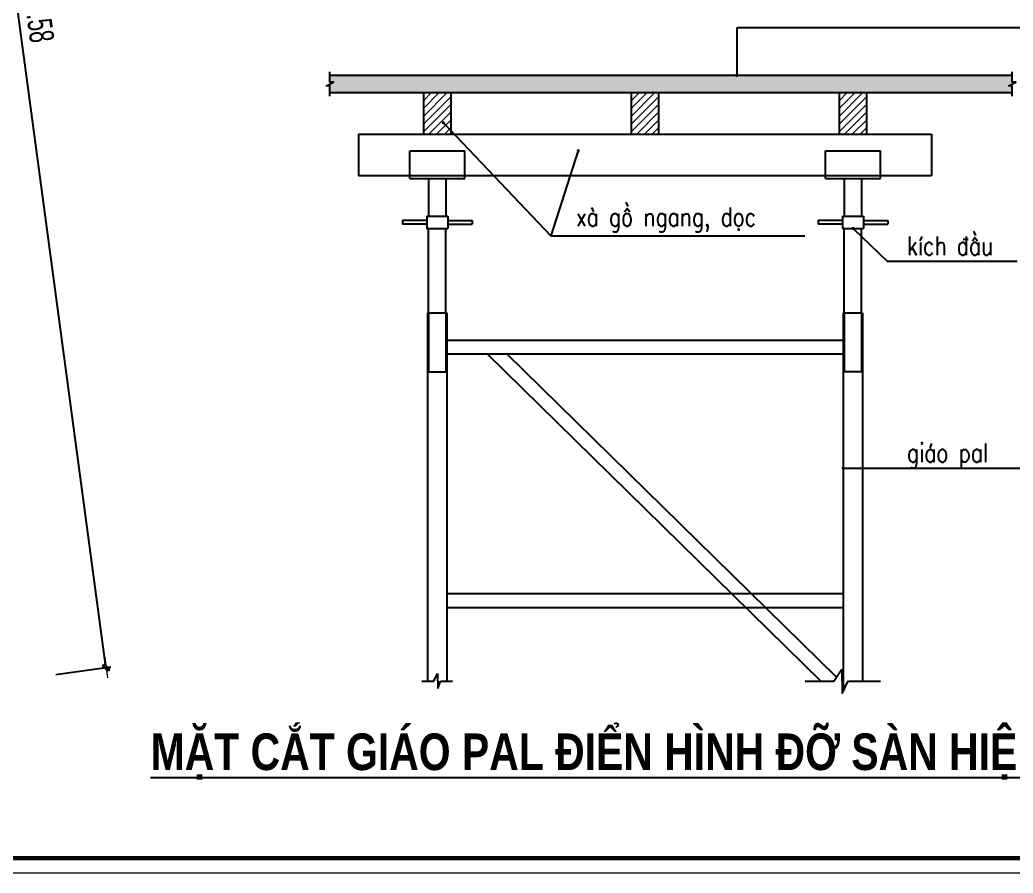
# Model space of a CAD drawing. Header units: millimetres. Extents: x 480521 to 6014615, y -961280 to 187869.
# Drawn here: x 742693 to 750710, y 152229 to 159119 of the extents above; entities that cross this region are included whole.
import ezdxf
from ezdxf.enums import TextEntityAlignment as Align

# ---------------------------------------------------------------- set-up
doc = ezdxf.new("R2010")
doc.units = ezdxf.units.MM
doc.header["$LTSCALE"] = 600
doc.header["$MEASUREMENT"] = 0
doc.layers.get('0').update_dxf_attribs({"lineweight": 0})
doc.layers.get('Defpoints').update_dxf_attribs({"lineweight": 0})
for name, color, linetype in [('01', 8, 'Continuous'), ('Border', 3, 'Continuous'), ('CHU', 1, 'Continuous'), ('TEXT', 30, 'Continuous')]:
    doc.layers.add(name, color=color, linetype=linetype)
for name, color, linetype, lineweight in [('dim', 144, 'Continuous', 13), ('Hatch', 250, 'Continuous', 0), ('Khungten_LCDI', 7, 'Continuous', 25), ('LC Dim', 8, 'Continuous', 18), ('LC Net thay', 7, 'Continuous', 25), ('LC Text1', 3, 'Continuous', 20), ('LC Text2', 7, 'Continuous', 25)]:
    doc.layers.add(name, color=color, linetype=linetype, lineweight=lineweight)
doc.styles.add('HOATBIF', font='hoatbif.shx', dxfattribs={"width": 0.65})
doc.styles.add('Khungten', font='VHAVAN.TTF', dxfattribs={"width": 0.9, "height": 5000})
doc.styles.add('LC 1', font='VHAVANB.TTF')
doc.styles.add('LC 3', font='vnsimli.shx', dxfattribs={"width": 0.75})
doc.styles.add('LC3', font='VHARIALB.TTF', dxfattribs={"width": 0.8})
doc.styles.add('Title', font='VHBLACK.TTF')
doc.dimstyles.new('1-100 (1-60)', dxfattribs={"dimscale": 79, "dimtxt": 2.5, "dimasz": 0.35, "dimexe": 0.5, "dimexo": 0, "dimgap": 0.8, "dimtad": 1, "dimdec": 0, "dimzin": 0, "dimdsep": 46, "dimtxsty": 'HOATBIF', "dimblk1": 'DOT', "dimblk2": 'DOT', "dimsah": 1, "dimcen": -1, "dimdle": 1, "dimclrd": 256, "dimclre": 256, "dimclrt": 4, "dimadec": 3, "dimazin": 2, "dimtfac": 0.333333, "dimtdec": 0, "dimtix": 1, "dimtmove": 2, "dimatfit": 3, "dimldrblk": 'DOT', "dimfxl": 1, "dimtvp": 0.833333, "dimtolj": 1, "dimtzin": 0, "dimarcsym": 0})
doc.dimstyles.new('1-70', dxfattribs={"dimscale": 70, "dimtxt": 2.5, "dimasz": 0.35, "dimexe": 0.5, "dimexo": 0, "dimgap": 0.8, "dimtad": 1, "dimdec": 0, "dimzin": 0, "dimdsep": 46, "dimtxsty": 'HOATBIF', "dimblk1": 'DOT', "dimblk2": 'DOT', "dimsah": 1, "dimcen": -1, "dimdle": 1, "dimclrd": 256, "dimclre": 256, "dimclrt": 4, "dimadec": 3, "dimazin": 2, "dimtfac": 0.333333, "dimtdec": 0, "dimtix": 1, "dimtmove": 2, "dimatfit": 3, "dimldrblk": 'DOT', "dimfxl": 1, "dimtvp": 0.833333, "dimtolj": 1, "dimtzin": 0, "dimarcsym": 0})

# ---------------------------------------------------------------- blocks, each defined once
blk = doc.blocks.new('lcdi fix')
at = {"layer": 'Defpoints', "lineweight": 0}
blk.add_lwpolyline([(-1200, -14850), (-1200, 14850), (40800, 14850), (40800, -14850)], close=True, dxfattribs=at)
at = {"layer": 'Khungten_LCDI', "color": 5, "lineweight": 60}
blk.add_lwpolyline([(0, -14650), (0, 14650), (40600, 14650), (40600, -14650)], close=True, dxfattribs=at)
at = {"color": 7, "style": 'Khungten', "width": 0.8}
for tag, p in [('REVISION', (39499, -10746)), ('NGAYHT', (39546, -11609))]:
    blk.add_attdef(tag, text='', height=200, dxfattribs=at).set_placement(p, align=Align.CENTER)
at = {"layer": 'LC Text1', "color": 3, "style": 'LC 1', "width": 1.834006}
for tag, p, p2 in [('TENBANVE1', (36913, -8886), (40339, -8886)), ('TENBANVE2', (36913, -9562), (40339, -9562))]:
    blk.add_attdef(tag, text='', height=250, dxfattribs=at).set_placement(p, p2, align=Align.FIT)
at = {"layer": 'LC Text1', "style": 'Title', "width": 0.7}
blk.add_attdef('SOBANVE', text='', height=250, dxfattribs=at).set_placement((39562, -13896), align=Align.CENTER)
blk = doc.blocks.new('DOT')
at = {"layer": 'dim'}
for p, q in [((-3, 0), (3, 0)), ((-1, -1), (1, 1))]:
    blk.add_line(p, q, dxfattribs=at)
blk.add_lwpolyline([(0.5, 1), (-1, -0.5), (-0.5, -1), (1, 0.5)], close=True, dxfattribs=at)
blk = doc.blocks.new('TIEUDE1')
at = {"layer": 'LC Text2', "color": 7, "style": 'LC 1'}
blk.add_attdef('TIªU§Ò', text='', height=5, dxfattribs=at).set_placement((0, 0), align=Align.BOTTOM_CENTER)
blk.add_attdef('TL', text='', height=3, dxfattribs=at).set_placement((0, -2), align=Align.TOP_CENTER)
blk = doc.blocks.new('*D36')
at = {"layer": 'Defpoints', "color": 0, "transparency": 16777216}
for p in [(741980.7, 164370.6), (741575.4, 164316.2), (742983.8, 153834.3)]:
    blk.add_point(p, dxfattribs=at)
at = {"layer": 'LC Dim', "lineweight": -2, "transparency": 16777216}
for p, q in [((741575.4, 164316.2), (742019.8, 164375.9)), ((743385.4, 153916.2), (741984.3, 164343.2)), ((742983.8, 153834.3), (743428.3, 153894))]:
    blk.add_line(p, q, dxfattribs=at)
at = {"layer": 'LC Dim', "lineweight": -2, "transparency": 16777216, "xscale": 27.65, "yscale": 27.65, "zscale": 27.65}
for p, rotation in [((741980.7, 164370.6), 97.65300308051432), ((743389.1, 153888.8), 277.6530030805143)]:
    blk.add_blockref('DOT', p, dxfattribs=dict(at, rotation=rotation))
at = {"layer": 'LC Dim', "color": 4, "transparency": 16777216, "insert": (742845.4, 159151.3), "char_height": 197.5, "attachment_point": 5, "rotation": 277.653, "style": 'HOATBIF'}
blk.add_mtext('\\A1;10.58', dxfattribs=at)
blk = doc.blocks.new('_Dot')
at = {"color": 0, "linetype": 'ByBlock', "lineweight": -2}
blk.add_line((-0.5, 0), (-1, 0), dxfattribs=at)
at = {"color": 0, "linetype": 'ByBlock', "const_width": 0.5}
blk.add_lwpolyline([(-0.25, 0, 1), (0.25, 0, 1)], format="xyb", close=True, dxfattribs=at)

msp = doc.modelspace()

# ---------------------------------------------------------------- hatches: boundary and pattern name
at = {"layer": 'Hatch'}
h = msp.add_hatch(dxfattribs=at)
h.set_pattern_fill('BTCT', color=256, scale=25, style=0)
h.set_pattern_definition([(50, (-40469.8, -6006.78), (179.315046, -15.688034), [18.75, -206.25]), (355, (-40469.8, -6006.78), (-34.687833, 188.048033), [15, -165]), (100.4514, (-40454.86, -6008.09), (144.627345, 172.359886), [15.935047, -175.28553]), (46.1842, (-40469.8, -5956.78), (266.81026, -41.379754), [28.125, -309.375]), (96.6356, (-40447.57, -5960.23), (233.66568, 243.52947), [23.90257, -262.92825]), (351.1842, (-40469.8, -5956.78), (233.66549, 243.52965), [22.5, -247.5]), (21, (-40444.8, -5969.28), (149.226763, -100.654723), [18.75, -206.25]), (326, (-40444.8, -5969.28), (60.828833, 181.28751), [15, -165]), (71.4514, (-40432.37, -5977.67), (210.055657, 80.632624), [15.935047, -175.28553]), (37.5, (-40469.804, -6006.78), (3.039964, 83.2234635), [0, -163, 0, -167.5, 0, -165.625]), (7.5, (-40469.8, -6006.78), (65.767384, 98.602928), [0, -95.5, 0, -159.25, 0, -63.125]), (327.5, (-40525.554, -6006.78), (133.455609, -5.638718), [0, -62.5, 0, -195, 0, -258.75]), (317.5, (-40550.55, -6006.78), (145.796542, 25.026246), [0, -81.25, 0, -129.5, 0, -183.75]), (45, (-40469.8, -6006.78), (-66.291261, 66.291261), []), (45, (-40425.61, -6006.78), (-66.291261, 66.291261), [])])
h.paths.add_polyline_path([(750703.657, 158531.578), (750703.657, 158587.5), (750675.696, 158587.5), (750731.617, 158615.46), (750703.657, 158615.46), (750703.657, 158671.382), (745196.175, 158671.382), (745196.175, 158615.46), (745224.136, 158615.46), (745168.214, 158587.5), (745196.175, 158587.5), (745196.175, 158531.578)])
h = msp.add_hatch(dxfattribs=at)
h.set_pattern_fill('ANSI31', color=256, scale=13.980393, style=0)
h.set_pattern_definition([(45, (588876.786, 124366.166), (-31.386877, 31.386877), [])])
h.paths.add_polyline_path([(746173.669, 158196.049), (746173.669, 158531.578), (745949.983, 158531.578), (745949.983, 158196.049)])
h = msp.add_hatch(dxfattribs=at)
h.set_pattern_fill('ANSI31', color=256, scale=13.980393, style=0)
h.set_pattern_definition([(45, (590554.433, 124366.166), (-31.386877, 31.386877), [])])
h.paths.add_polyline_path([(747851.317, 158196.049), (747851.317, 158531.578), (747627.63, 158531.578), (747627.63, 158196.049)])
h = msp.add_hatch(dxfattribs=at)
h.set_pattern_fill('ANSI31', color=256, scale=13.980393, style=0)
h.set_pattern_definition([(45, (592232.08, 124366.166), (-31.386877, 31.386877), [])])
h.paths.add_polyline_path([(749528.964, 158196.049), (749528.964, 158531.578), (749305.277, 158531.578), (749305.277, 158196.049)])

# ---------------------------------------------------------------- linework, layer by layer
at = {"layer": '01'}
for points in [[(745196.175, 158503.617), (745196.175, 158587.5), (745168.214, 158587.5), (745224.136, 158615.46), (745196.175, 158615.46), (745196.175, 158699.343)], [(750703.657, 158503.617), (750703.657, 158587.5), (750675.696, 158587.5), (750731.617, 158615.46), (750703.657, 158615.46), (750703.657, 158699.343)]]:
    msp.add_lwpolyline(points, dxfattribs=at)
at = {"layer": 'Border'}
for p, q in [((745949.983, 158531.578), (745949.983, 158196.049)), ((746173.669, 158196.049), (746173.669, 158531.578)), ((747627.63, 158531.578), (747627.63, 158196.049)), ((747851.317, 158196.049), (747851.317, 158531.578)), ((749305.277, 158531.578), (749305.277, 158196.049)), ((749528.964, 158196.049), (749528.964, 158531.578)), ((745949.983, 158196.049), (746173.669, 158196.049)), ((747627.63, 158196.049), (747851.317, 158196.049)), ((749305.277, 158196.049), (749528.964, 158196.049))]:
    msp.add_line(p, q, dxfattribs=at)
at = {"layer": 'CHU'}
for p, q in [((745196.175, 158531.578), (750703.657, 158531.578)), ((745427.289, 158196.049), (750051.658, 158196.049)), ((745427.289, 158196.049), (745427.289, 157860.519)), ((750051.658, 158196.049), (750051.658, 157860.519)), ((745841.251, 158061.461), (746284.402, 158061.461)), ((745841.251, 157838.64), (745841.251, 158061.461)), ((746284.402, 157838.64), (746284.402, 158061.461)), ((749196.545, 158061.461), (749639.697, 158061.461)), ((749196.545, 157838.64), (749196.545, 158061.461)), ((749639.697, 157838.64), (749639.697, 158061.461)), ((749908.42, 157860.519), (745427.289, 157860.519)), ((745841.251, 157838.64), (746284.402, 157838.64)), ((745991.924, 157838.64), (745991.924, 157533.528)), ((745991.924, 157838.64), (745991.924, 157533.528)), ((746131.728, 157838.64), (746131.728, 157533.528)), ((749196.545, 157838.64), (749639.697, 157838.64)), ((749347.219, 157838.64), (749347.219, 157533.528)), ((749347.219, 157838.64), (749347.219, 157533.528)), ((749347.219, 157838.64), (749347.219, 157533.528)), ((749487.023, 157838.64), (749487.023, 157533.528)), ((749487.023, 157838.64), (749487.023, 157533.528)), ((750051.658, 157860.519), (749639.697, 157860.519)), ((745780.636, 157498.606), (745780.636, 157470.645)), ((745977.457, 157498.606), (745780.636, 157498.606)), ((745977.457, 157470.645), (745780.636, 157470.645)), ((745977.457, 157533.528), (745977.457, 157435.723)), ((745977.457, 157533.528), (746148.196, 157533.528)), ((746148.196, 157533.528), (746148.196, 157435.723)), ((746148.196, 157498.606), (746345.018, 157498.606)), ((746148.196, 157470.645), (746345.018, 157470.645)), ((746345.018, 157498.606), (746345.018, 157470.645)), ((749135.93, 157498.606), (749135.93, 157470.645)), ((749332.751, 157498.606), (749135.93, 157498.606)), ((749332.751, 157470.645), (749135.93, 157470.645)), ((749332.751, 157533.528), (749332.751, 157435.723)), ((749332.751, 157533.528), (749503.49, 157533.528)), ((749503.49, 157533.528), (749503.49, 157435.723)), ((749503.49, 157498.606), (749700.312, 157498.606)), ((749503.49, 157470.645), (749700.312, 157470.645)), ((749700.312, 157498.606), (749700.312, 157470.645)), ((745977.457, 157435.723), (746148.196, 157435.723)), ((745991.924, 156754.244), (745991.924, 157435.723)), ((746131.728, 156754.244), (746131.728, 157435.723)), ((749332.751, 157435.723), (749503.49, 157435.723)), ((749347.219, 156754.244), (749347.219, 157435.723)), ((749487.023, 156754.244), (749487.023, 157435.723)), ((745983.179, 156754.244), (746140.473, 156754.244)), ((745983.179, 156754.244), (745983.179, 153780.482)), ((745991.924, 156754.244), (745991.924, 156277.734)), ((746131.728, 156754.244), (746131.728, 156277.734)), ((746140.473, 156754.244), (746140.473, 153780.482)), ((749338.222, 156754.244), (749338.222, 153694.396)), ((749346.967, 156754.244), (749346.967, 156277.734)), ((749347.219, 156754.244), (749487.023, 156754.244)), ((749486.771, 156754.244), (749486.771, 156277.734)), ((749495.516, 156754.244), (749495.516, 153780.482)), ((746140.473, 156533.327), (749338.222, 156533.327)), ((746140.473, 156421.484), (749338.222, 156421.484)), ((746465.067, 156421.484), (749159.102, 153780.482)), ((746621.196, 156425.049), (749285.864, 153812.837)), ((745990.856, 156277.734), (746134.083, 156277.734)), ((749487.839, 156277.734), (749344.612, 156277.734)), ((746140.473, 154486.653), (749338.222, 154486.653)), ((746140.473, 154374.81), (749338.222, 154374.81)), ((749264.475, 153780.482), (749327.55, 153875.898)), ((749327.55, 153875.898), (749331.196, 153679.285)), ((745937.909, 153780.482), (746035.712, 153780.482)), ((746035.712, 153780.482), (746063.193, 153841.536)), ((746063.193, 153841.536), (746066.566, 153720.291)), ((746066.566, 153720.291), (746088.032, 153780.482)), ((746088.032, 153780.482), (746185.834, 153780.482)), ((749032.228, 153780.482), (749264.475, 153780.482)), ((749331.196, 153679.285), (749378.594, 153781.232)), ((749381.875, 153780.482), (749640.737, 153780.482))]:
    msp.add_line(p, q, dxfattribs=at)
at = {"layer": 'TEXT'}
msp.add_line((745196.175, 158671.382), (750703.657, 158671.382), dxfattribs=at)

# ---------------------------------------------------------------- block references
at = {"layer": 'LC Net thay', "xscale": 0.6000000155618168, "yscale": 0.6000000155618168, "zscale": 0.6000000155618168}
msp.add_blockref('lcdi fix', (731724.637, 161139.194), dxfattribs=at)
at = {"layer": 'LC Text2'}
ref = msp.add_blockref('TIEUDE1', (747998.32, 152972.929), dxfattribs=dict(at, xscale=60.00000000003865, yscale=60.00000000003865, zscale=60.00000000003865))
ref.add_attrib('TIªU§Ò', '%%UmÆt c¾t gi¸o pal ®iÓn h×nh ®ì sµn hiÖn tr¹ng', dxfattribs={"color": 7, "height": 295.46488, "style": 'LC3', "width": 0.8}).set_placement((747998.32, 152972.929), align=Align.BOTTOM_CENTER)

# ---------------------------------------------------------------- texts
at = {"layer": 'LC Text1', "color": 3, "style": 'LC 3', "width": 0.8}
for s, p in [('xµ gå ngang, däc', (747180.916, 157453.677)), ('kÝch ®Çu', (749854.28, 157220.181)), ('gi¸o pal', (749854.28, 155548.903))]:
    msp.add_text(s, height=150, dxfattribs=at).set_placement(p)

# ---------------------------------------------------------------- dimensions: what is measured, and where the dimension line sits
at = {"layer": 'LC Dim'}
dim = msp.add_linear_dim(base=(741980.659, 164370.642), p1=(742983.813, 153834.303), p2=(741575.361, 164316.182), angle=277.6530031, dimstyle='1-100 (1-60)', override={"dimdec": 2, "dimlfac": 0.001}, dxfattribs=at)
dim.commit()
dim.dimension.update_dxf_attribs({"geometry": '*D36', "text_midpoint": (742845.392, 159151.27)})

# ---------------------------------------------------------------- leaders
at = {"layer": '01'}
for points in [[(746112.063, 158287.553), (746978.365, 157375.946), (749029.908, 157375.946)], [(747200.78, 158062.996), (746978.365, 157375.946), (749029.908, 157375.946)], [(749418.121, 157435.723), (749692.722, 157169.584), (750743.468, 157169.584)], [(749338.222, 155498.306), (750812.144, 155498.306)]]:
    msp.add_leader(points, dimstyle='1-70', override={"dimgap": 0.8, "dimtad": 0}, dxfattribs=at)
at = {"layer": 'LC Dim'}
msp.add_leader([(748481.611, 158671.382), (748481.611, 159058.478), (750879.215, 159058.478)], dimstyle='1-100 (1-60)', override={"dimdec": 2, "dimlfac": 0.001}, dxfattribs=at)

doc.saveas('drawing.dxf')
